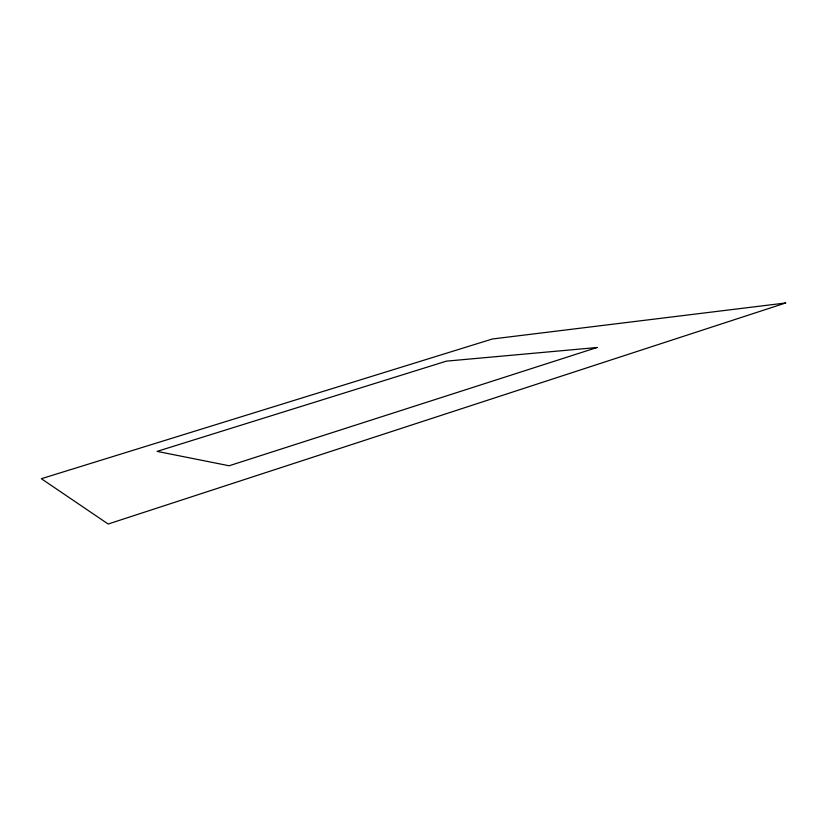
<?xml version="1.0" encoding="UTF-8"?>
<svg xmlns="http://www.w3.org/2000/svg" width="827" height="827" viewBox="0 0 827 827"><rect width="100%" height="100%" fill="white"/><g stroke="black" fill="none" stroke-linecap="round" stroke-linejoin="round"><path stroke-width="1.24" d="M785.65 302.982L108.172 524.018L41.35 478.709L492.406 338.987L785.65 302.982M597.022 347.516L229.141 465.766L157.078 451.387L446.404 361.141L597.022 347.516"/></g></svg>
